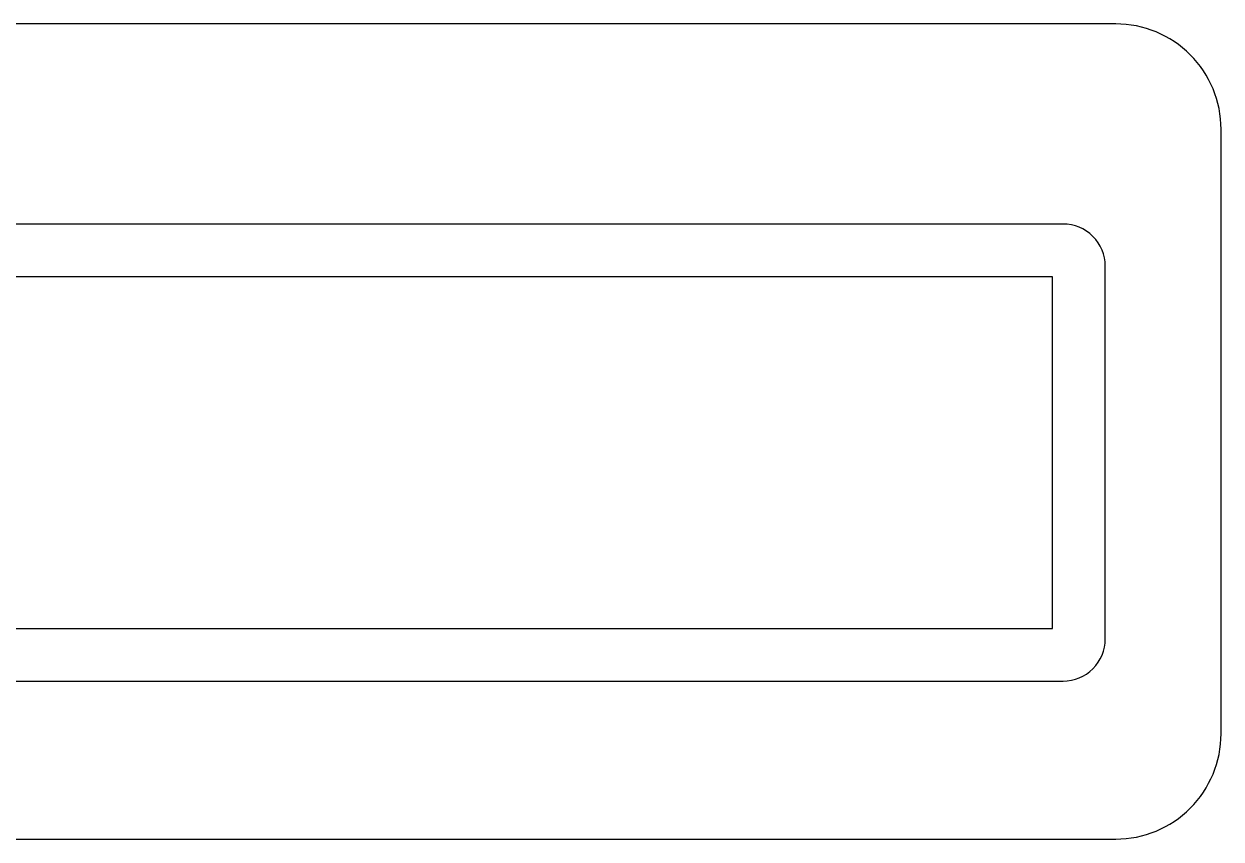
# Model space of a CAD drawing. Header units: millimetres. Extents: x 2678 to 7528, y -1679 to -1155.
# Drawn here: x 3127.52 to 3133.21, y -1289.7 to -1285.83 of the extents above; entities that cross this region are included whole.
import ezdxf

# ---------------------------------------------------------------- set-up
doc = ezdxf.new("R2010")
doc.units = ezdxf.units.MM
for name, color, linetype in [('03 Solder Resist', 6, 'Continuous'), ('04 Chip', 20, 'Continuous'), ('07 Potting', 132, 'Continuous')]:
    doc.layers.add(name, color=color, linetype=linetype)
doc.layers.add('Dim', color=3, linetype='Continuous', lineweight=13)

# ---------------------------------------------------------------- blocks, each defined once
blk = doc.blocks.new('WQT3T')
at = {"layer": '03 Solder Resist'}
blk.add_lwpolyline([(3336.4301, -682.4053, -0.414214), (3336.6301, -682.6053), (3336.6301, -684.3753, -0.414214), (3336.4301, -684.5753), (3328.6901, -684.5753, -0.414214), (3328.4901, -684.3753), (3328.4901, -682.6053, -0.414214), (3328.6901, -682.4053)], format="xyb", close=True, dxfattribs=at)
at = {"layer": '04 Chip'}
blk.add_lwpolyline([(3328.7401, -684.3253), (3328.7401, -682.6553), (3336.3801, -682.6553), (3336.3801, -684.3253)], close=True, dxfattribs=at)
at = {"layer": '07 Potting'}
blk.add_lwpolyline([(3327.9401, -684.8253), (3327.9401, -681.9553, -0.414214), (3328.4401, -681.4553), (3336.6801, -681.4553, -0.414214), (3337.1801, -681.9553), (3337.1801, -684.8253, -0.414214), (3336.6801, -685.3253), (3328.4401, -685.3253, -0.414214)], format="xyb", close=True, dxfattribs=at)

msp = doc.modelspace()

# ---------------------------------------------------------------- block references
at = {"layer": 'Dim', "color": 42, "xscale": -1}
msp.add_blockref('WQT3T', (6461.1487, -604.3741), dxfattribs=at)

doc.saveas('drawing.dxf')
